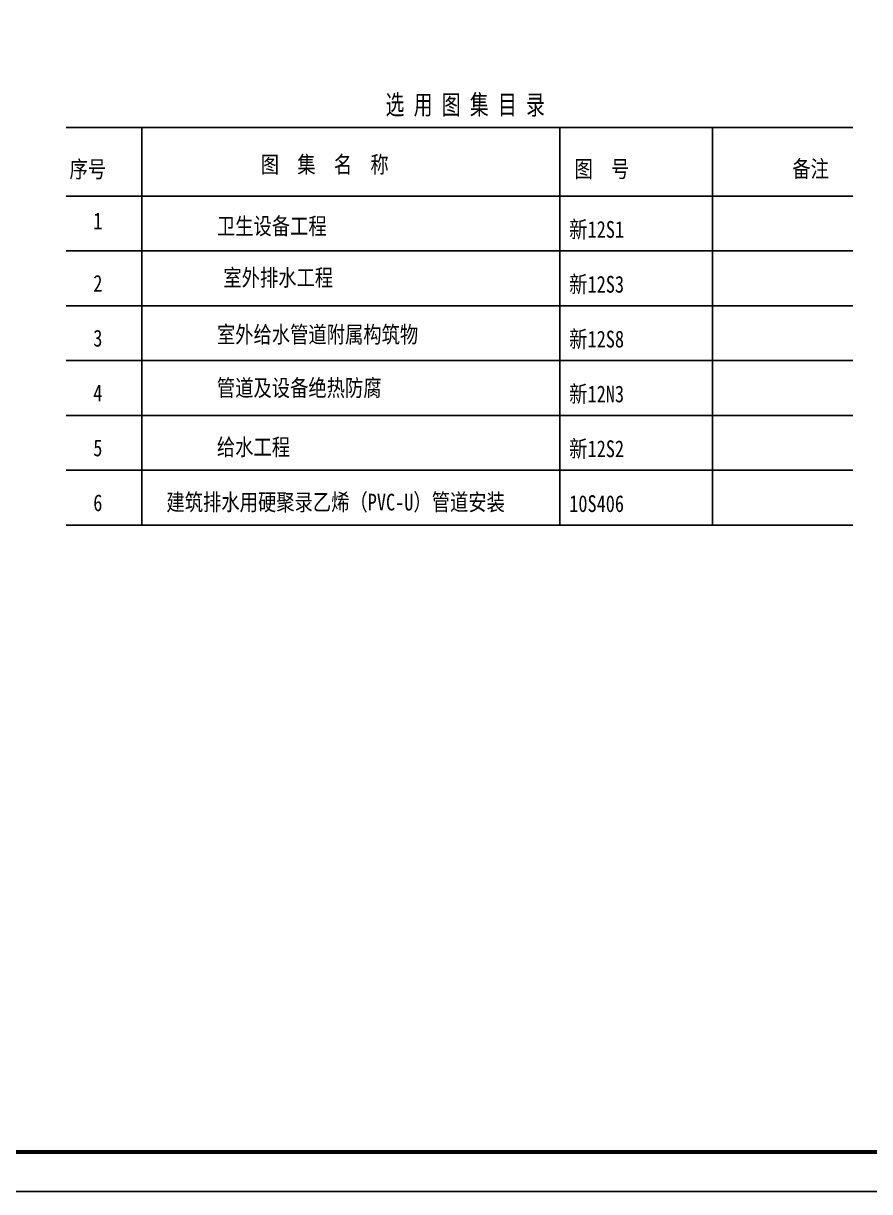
# Model space of a CAD drawing. Extents: x -46552 to 500351, y 55470 to 139570.
# Drawn here: x -4502 to 16768, y 69625 to 98995 of the extents above; entities that cross this region are included whole.
import ezdxf

# ---------------------------------------------------------------- set-up
doc = ezdxf.new("R2010")
doc.units = 0
doc.header["$LTSCALE"] = 1000
doc.header["$MEASUREMENT"] = 0
for name, color, linetype in [('TEXT', 151, 'Continuous'), ('TWT_TITLE', 7, 'Continuous'), ('给排水系统', 4, 'Continuous')]:
    doc.layers.add(name, color=color, linetype=linetype)
doc.styles.add('-宋体', font='', dxfattribs={"width": 0.8})
doc.styles.add('hz', font='simhei.ttf', dxfattribs={"width": 0.7})
doc.styles.get('-宋体').set_extended_font_data('SimSun')

msp = doc.modelspace()

# ---------------------------------------------------------------- linework, layer by layer
at = {"color": 210}
msp.add_line((-3426, 96376), (16347, 96376), dxfattribs=at)
at = {"color": 252}
for p, q in [((-1522, 96376), (-1522, 86382)), ((8981, 96376), (8981, 86382)), ((12818, 96376), (12818, 86382)), ((-3426, 93274), (16347, 93274)), ((-3426, 91896), (16347, 91896)), ((-3426, 90517), (16347, 90517)), ((-3426, 89139), (16347, 89139)), ((-3426, 87760), (16347, 87760)), ((-3426, 86382), (16347, 86382))]:
    msp.add_line(p, q, dxfattribs=at)
at = {"layer": 'TWT_TITLE'}
msp.add_lwpolyline([(-46552, 69625), (37548, 69625), (37548, 129025), (-46552, 129025)], close=True, dxfattribs=at)
at = {"layer": 'TWT_TITLE', "const_width": 100}
msp.add_lwpolyline([(-44052, 70625), (36548, 70625), (36548, 128025), (-44052, 128025)], close=True, dxfattribs=at)
at = {"layer": '给排水系统', "color": 4}
msp.add_line((-3426, 94653), (16347, 94653), dxfattribs=at)

# ---------------------------------------------------------------- texts
at = {"color": 20, "style": '-宋体', "width": 0.8}
for s, height, p in [('序号', 421.5, (-3342, 95119)), ('图  集  名  称                       ', 421.52, (1464, 95236)), ('图  号       ', 421.52, (9350, 95124)), ('备注', 421.5, (14824, 95127)), ('1', 422, (-2745, 93818)), ('卫生设备工程 ', 421.5, (362, 93689)), ('新12S1', 421.5, (9218, 93604)), ('室外排水工程 ', 421.5, (525, 92392)), ('2', 422, (-2745, 92247)), ('新12S3', 421.5, (9218, 92225)), ('室外给水管道附属构筑物 ', 421.52, (362, 90963)), ('3', 422, (-2745, 90869)), ('新12S8', 421.5, (9218, 90847)), ('4', 422, (-2745, 89490)), ('管道及设备绝热防腐 ', 421.5, (362, 89621)), ('新12N3', 421.5, (9218, 89468)), ('5', 422, (-2745, 88112)), ('给水工程', 421.5, (362, 88133)), ('新12S2', 421.5, (9218, 88090)), ('建筑排水用硬聚录乙烯（PVC-U）管道安装 ', 421.52, (-906, 86749)), ('6', 422, (-2745, 86733)), ('10S406', 421.5, (9218, 86711))]:
    msp.add_text(s, height=height, dxfattribs=at).set_placement(p)
at = {"layer": 'TEXT', "color": 30, "style": 'hz', "width": 0.7}
msp.add_text('选 用 图 集 目 录', height=493.54, dxfattribs=at).set_placement((4602, 96704))

doc.saveas('drawing.dxf')
